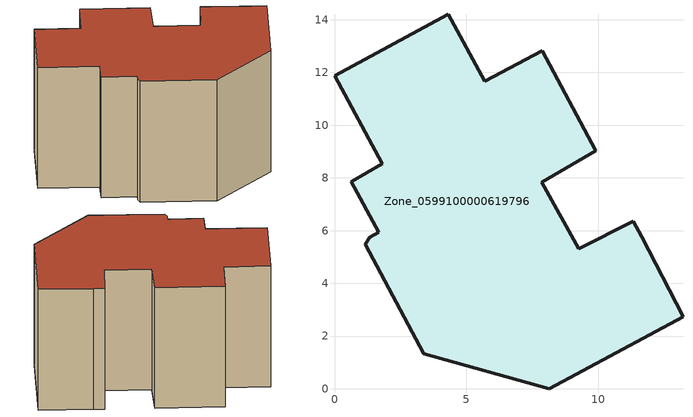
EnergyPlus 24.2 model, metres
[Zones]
Zone_0599100000619796
 floor ground (C_G): 3.38,1.33 1.16,5.48 1.34,5.75 1.68,5.94 0.63,7.85 1.81,8.53 0,11.87 4.32,14.21 5.7,11.67 7.88,12.83 9.9,9.03 7.86,7.83 9.26,5.3 11.34,6.35 11.65,5.76 13.22,2.74 8.15,0 z2
 wall outside (C_F): 5.7,11.67 4.32,14.21 0,11.87 1.81,8.53 0.63,7.85 1.68,5.94 1.34,5.75 1.16,5.48 3.38,1.33 8.15,0 13.22,2.74 11.65,5.76 11.34,6.35 9.26,5.3 7.86,7.83 9.9,9.03 7.88,12.83 5.7,11.67 z2:10.37
 roof outside (C_R): 11.65,5.76 11.34,6.35 9.26,5.3 7.86,7.83 9.9,9.03 7.88,12.83 5.7,11.67 4.32,14.21 0,11.87 1.81,8.53 0.63,7.85 1.68,5.94 1.34,5.75 1.16,5.48 3.38,1.33 8.15,0 13.22,2.74 z10.37
[BUILDING]
Pand.0599100000619796: North Axis=0; Terrain=City; Loads Convergence Tolerance Value=0.04; Temperature Convergence Tolerance Value=0.4; Solar Distribution=FullExterior; Maximum Number of Warmup Days=25; Minimum Number of Warmup Days=1
[Site:Location]
Rotterdam.The.Hague.AP_ZH_NLD Design_Conditions: Latitude=51.96; Longitude=4.45; Time Zone=1; Elevation=-4.5
[SITE:GROUNDTEMPERATURE:BUILDINGSURFACE]
18, 18, 18, 18, 18, 18, 18, 18, 18, 18, 18, 18
[MATERIAL] Thermal Absorptance=0.9; Solar Absorptance=0.7; Visible Absorptance=0.7
Name | Roughness | Thickness | Conductivity | Density | Specific Heat
G.D.1965 | MediumSmooth | 0.15 | 1 | 540 | 1210
F.D.1965 | Rough | 0.3 | 0.857143 | 1920 | 840
R.D.1965 | MediumRough | 0.2 | 0.08 | 1500 | 1000
[CONSTRUCTION]
C_G: G.D.1965
C_F: F.D.1965
C_R: R.D.1965
[ZONE]
Zone_0599100000619796: Type=1; Multiplier=1; Ceiling Height=Autocalculate; Volume=Autocalculate; Floor Area=autocalculate; Part of Total Floor Area=Yes
[ZONEINFILTRATION:DESIGNFLOWRATE]
Infil_Zone_0599100000619796: Zone or ZoneList or Space or SpaceList=Zone_0599100000619796; Schedule=AlwaysOn; Design Flow Rate Calculation Method=Flow/Area; Flow Rate per Floor Area=0.0042; Constant Term Coefficient=1; Temperature Term Coefficient=0; Velocity Term Coefficient=0; Velocity Squared Term Coefficient=0
[HVACTEMPLATE:ZONE:IDEALLOADSAIRSYSTEM]
Zone_0599100000619796: Maximum Heating Supply Air Temperature=50; Minimum Cooling Supply Air Temperature=13; Maximum Heating Supply Air Humidity Ratio=0.0156; Minimum Cooling Supply Air Humidity Ratio=0.0077; Heating Limit=NoLimit; Cooling Limit=NoLimit; Dehumidification Control Type=ConstantSensibleHeatRatio; Cooling Sensible Heat Ratio=0.7; Dehumidification Setpoint=60; Humidification Control Type=None; Humidification Setpoint=30; Outdoor Air Method=None; Outdoor Air Flow Rate per Person=0.00944; Outdoor Air Flow Rate per Zone Floor Area=0; Outdoor Air Flow Rate per Zone=0; Demand Controlled Ventilation Type=None; Outdoor Air Economizer Type=NoEconomizer; Heat Recovery Type=None; Sensible Heat Recovery Effectiveness=0.7; Latent Heat Recovery Effectiveness=0.65
[ZONECONTROL:THERMOSTAT]
ThermostatControl_Zone_0599100000619796: Zone or ZoneList=Zone_0599100000619796; Control Type Schedule=DualSetpointControlType; Control 1=Thermostat_Zone_0599100000619796; Temperature Difference Between Cutout And Setpoint=0
[THERMOSTATSETPOINT:DUALSETPOINT]
Thermostat_Zone_0599100000619796: Heating Setpoint Temperature Schedule=HeatingSetpoint_Zone_0599100000619796; Cooling Setpoint Temperature Schedule=CoolingSetpoint_Zone_0599100000619796
[SCHEDULE:COMPACT]
HeatingSetpoint_Zone_0599100000619796: Through: 12/31, For: AllDays, Until: 24:00, 21
CoolingSetpoint_Zone_0599100000619796: Through: 12/31, For: AllDays, Until: 24:00, 24
DualSetpointControlType: Through: 12/31, For: AllDays, Until: 24:00, 4
AlwaysOn: Through: 12/31, For: AllDays, Until: 24:00, 1
